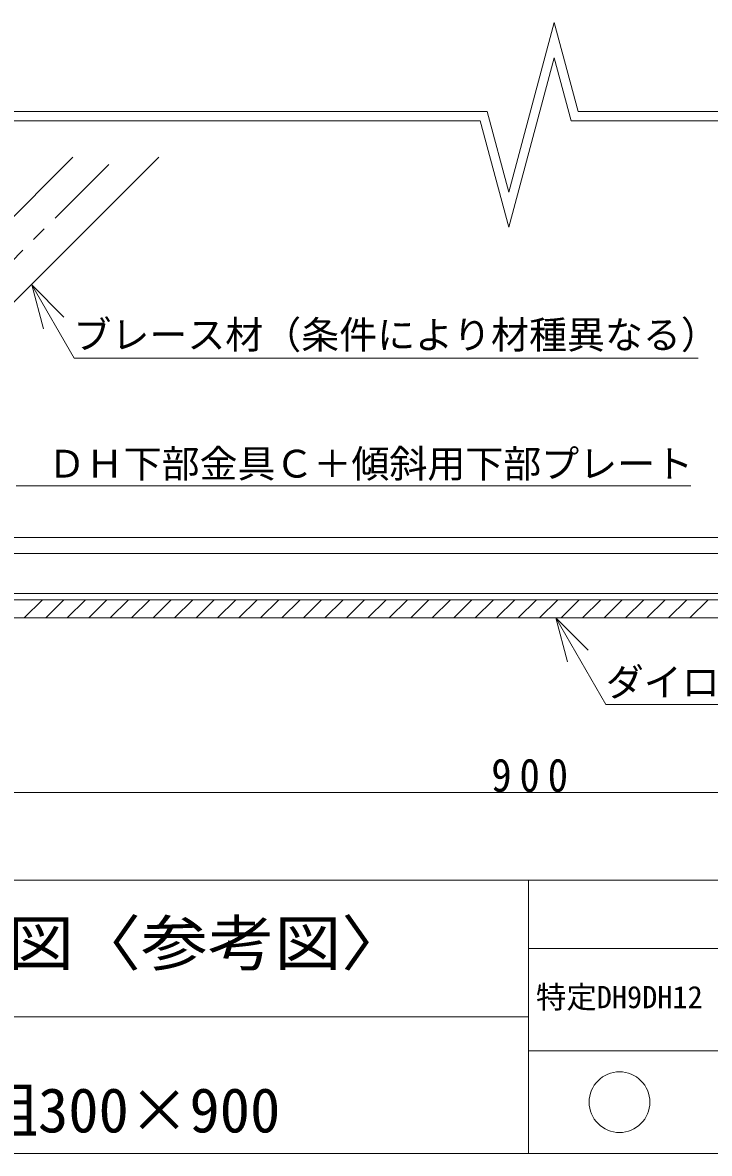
# Model space of a CAD drawing. Units: millimetres at full size, sheet at 1:10; details may follow other scales. Extents: x -2077 to 2023, y -1433 to 1417.
# Drawn here: x 1029 to 1482, y -1433 to -688 of the extents above; entities that cross this region are included whole.
import ezdxf
from ezdxf.enums import TextEntityAlignment as Align

# ---------------------------------------------------------------- set-up
doc = ezdxf.new("R2010")
doc.units = ezdxf.units.MM
doc.header["$LTSCALE"] = 10
doc.linetypes.add('CHAIN1', pattern=[8, 5, -1, 1, -1])
for name, color, linetype, lineweight in [('1-0_断面', 7, 'Continuous', 9), ('1-1_寸法', 7, 'Continuous', 9), ('1-2_文字', 7, 'Continuous', 9), ('F-0_図枠', 7, 'Continuous', 9)]:
    doc.layers.add(name, color=color, linetype=linetype, lineweight=lineweight)
doc.styles.add('ＭＳ ゴシック', font='')
doc.styles.get('ＭＳ ゴシック').set_extended_font_data('MS Gothic')

msp = doc.modelspace()

# ---------------------------------------------------------------- linework, layer by layer
at = {"layer": '1-0_断面'}
for p, q in [((908.1, -931.13), (1062.64, -776.58)), ((951.81, -943.98), (1119.21, -776.58)), ((919.39, -1027.09), (1813.07, -1027.09)), ((3.1, -1037.69), (1813.19, -1037.69)), ((1870.19, -1064.09), (-73.06, -1064.09)), ((1870.19, -1068.09), (-73.06, -1068.09)), ((1030.54, -1080.09), (1042.54, -1068.09)), ((1044.69, -1080.09), (1056.69, -1068.09)), ((1058.83, -1080.09), (1070.83, -1068.09)), ((1062.18, -1068.14), (1062.22, -1068.09)), ((1072.97, -1080.09), (1084.97, -1068.09)), ((1087.11, -1080.09), (1099.11, -1068.09)), ((1101.25, -1080.09), (1113.25, -1068.09)), ((1115.4, -1080.09), (1127.4, -1068.09)), ((1129.54, -1080.09), (1141.54, -1068.09)), ((1143.68, -1080.09), (1155.68, -1068.09)), ((1157.82, -1080.09), (1169.82, -1068.09)), ((1171.97, -1080.09), (1183.97, -1068.09)), ((1186.11, -1080.09), (1198.11, -1068.09)), ((1200.25, -1080.09), (1212.25, -1068.09)), ((1214.39, -1080.09), (1226.39, -1068.09)), ((1217.74, -1068.14), (1217.79, -1068.09)), ((1228.53, -1080.09), (1240.53, -1068.09)), ((1242.68, -1080.09), (1254.68, -1068.09)), ((1256.82, -1080.09), (1268.82, -1068.09)), ((1270.96, -1080.09), (1282.96, -1068.09)), ((1285.1, -1080.09), (1297.1, -1068.09)), ((1299.24, -1080.09), (1311.24, -1068.09)), ((1313.39, -1080.09), (1325.39, -1068.09)), ((1327.53, -1080.09), (1339.53, -1068.09)), ((1341.67, -1080.09), (1353.67, -1068.09)), ((1355.81, -1080.09), (1367.81, -1068.09)), ((1369.96, -1080.09), (1381.96, -1068.09)), ((1373.31, -1068.14), (1373.35, -1068.09)), ((1384.1, -1080.09), (1396.1, -1068.09)), ((1398.24, -1080.09), (1410.24, -1068.09)), ((1412.38, -1080.09), (1424.38, -1068.09)), ((1426.52, -1080.09), (1438.52, -1068.09)), ((1440.67, -1080.09), (1452.67, -1068.09)), ((1454.81, -1080.09), (1466.81, -1068.09)), ((1468.95, -1080.09), (1480.95, -1068.09)), ((1870.19, -1080.09), (-73.06, -1080.09))]:
    msp.add_line(p, q, dxfattribs=at)
at = {"layer": '1-0_断面', "color": 4, "linetype": 'CHAIN1'}
msp.add_line((937.67, -929.84), (1090.93, -776.58), dxfattribs=at)
at = {"layer": '1-1_寸法'}
for p, q in [((1379.6, -687.97), (1349.7, -799.56)), ((1395.3, -746.56), (1379.6, -687.97)), ((1379.6, -711.15), (1349.7, -822.74)), ((1390.7, -752.56), (1379.6, -711.15)), ((485.3, -746.56), (1335.5, -746.56)), ((1349.7, -799.56), (1335.5, -746.56)), ((1395.3, -746.56), (1870.19, -746.56)), ((480.7, -752.56), (1330.9, -752.56)), ((1330.9, -752.56), (1349.7, -822.74)), ((1390.7, -752.56), (1870.19, -752.56))]:
    msp.add_line(p, q, dxfattribs=at)
msp.add_lwpolyline([(8.1, -1195.02), (908.1, -1195.02), (1804.91, -1195.02)], dxfattribs=at)
at = {"layer": '1-2_文字'}
for p, q in [((1035.43, -860.69), (1056.65, -881.9)), ((1063.35, -909.03), (1474.44, -909.03)), ((1469.62, -993.18), (1025.26, -993.18)), ((1380.64, -1080.09), (1401.85, -1101.31)), ((1413.54, -1137.07), (1731.43, -1137.07))]:
    msp.add_line(p, q, dxfattribs=at)
for points in [[(1063.35, -909.03), (1035.43, -860.69), (1043.2, -889.66)], [(1413.54, -1137.07), (1380.64, -1080.09), (1388.4, -1109.07)]]:
    msp.add_lwpolyline(points, dxfattribs=at)
at = {"layer": 'F-0_図枠'}
for p, q in [((-2077.43, -1252.82), (2022.57, -1252.82)), ((1362.57, -1432.82), (1362.57, -1252.82)), ((1362.57, -1297.82), (1842.57, -1297.82)), ((1362.57, -1342.82), (-197.43, -1342.82)), ((1362.57, -1365.32), (1842.57, -1365.32)), ((-2077.43, -1432.82), (2022.57, -1432.82))]:
    msp.add_line(p, q, dxfattribs=at)
msp.add_circle((1422.57, -1399.07), 20, dxfattribs=at)

# ---------------------------------------------------------------- texts
at = {"layer": '1-1_寸法', "insert": (1338.1, -1195.02), "char_height": 21.99, "attachment_point": 7, "style": 'ＭＳ ゴシック'}
msp.add_mtext('\\T1.38;\\W0.9;900', dxfattribs=at)
at = {"layer": '1-2_文字', "style": 'ＭＳ ゴシック'}
for s, p in [('ブレース材（条件により材種異なる）', (1062.94, -908.26)), ('ＤＨ下部金具Ｃ＋傾斜用下部プレート', (1045.99, -993.18)), ('ダイロートン直張工法用t12', (1413.54, -1137.07))]:
    msp.add_text(s, height=18.33, dxfattribs=at).set_placement(p, align=Align.BOTTOM_LEFT)
at = {"layer": 'F-0_図枠', "style": 'ＭＳ ゴシック', "width": 1.1}
msp.add_text('ダイケンハイブリッド天井\u3000標準図〈参考図〉', height=29.33, dxfattribs=at).set_placement((359.25, -1317.82), align=Align.BOTTOM_LEFT)
at = {"layer": 'F-0_図枠', "style": 'ＭＳ ゴシック'}
for s, height, p in [('特定DH9DH12', 14.66, (1367.57, -1341.57)), ('【傾斜天井～吊元ﾌﾗｯﾄ】直張仕上・基本軸組300×900', 29.33, (239.45, -1427.82))]:
    msp.add_text(s, height=height, dxfattribs=at).set_placement(p, align=Align.BOTTOM_LEFT)

doc.saveas('drawing.dxf')
